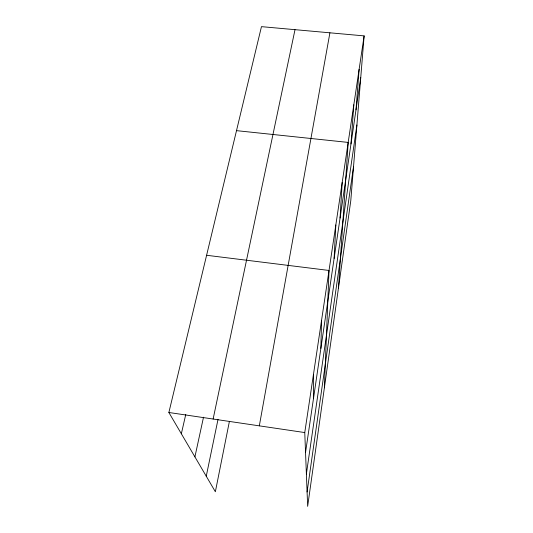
<?xml version="1.0" encoding="UTF-8"?>
<svg xmlns="http://www.w3.org/2000/svg" width="533" height="533" viewBox="0 0 533 533"><rect width="100%" height="100%" fill="white"/><g stroke="black" fill="none" stroke-linecap="round" stroke-linejoin="round"><path stroke-width="0.8" d="M320.873 348.369L321.519 320.606M324.377 387.811L329.021 270.458L206.597 255.274M334.118 258.418L335.83 224.993M340.067 218.03L342.199 182.399M338.442 288.14L348.189 142.418L236.512 130.645M350.98 143.943L353.819 104.801M355.997 109.878L359.122 69.35M364.126 35.891L350.774 200.794L307.648 506.35L304.763 432.563L364.126 35.891L261.463 26.65L168.874 412.495L215.365 491.746L229.41 421.35M307.088 491.966L353.559 166.343M306.382 474.004L356.91 124.975M305.542 452.457L360.748 77.598M259.324 425.854L329.914 32.813M206.251 476.216L218.03 419.331M213.127 419.031L295.009 29.668M194.911 456.881L203.513 417.206M181.347 433.762L185.764 414.461M168.874 412.495L304.763 432.563M313.451 374.499L313.464 398.637"/></g></svg>
